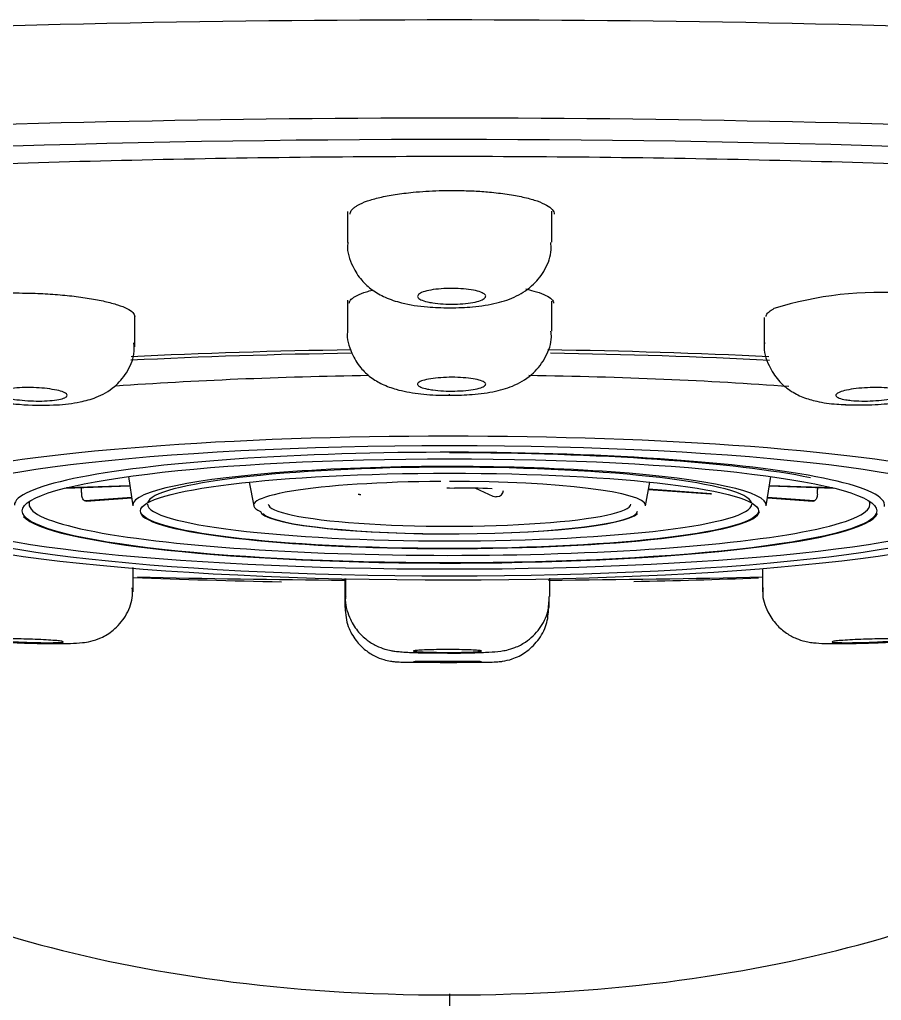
# Model space of a CAD drawing. Header units: millimetres. Extents: x 1617 to 5774, y 11446 to 13973.
# Drawn here: x 4357.23 to 4369.88, y 13807.35 to 13821.75 of the extents above; entities that cross this region are included whole.
import ezdxf

# ---------------------------------------------------------------- set-up
doc = ezdxf.new("R2010")
doc.units = ezdxf.units.MM
doc.layers.get('0').update_dxf_attribs({"color": 250})

# ---------------------------------------------------------------- blocks, each defined once
blk = doc.blocks.new('10')
at = {"linetype": 'Continuous'}
for p, q in [((4362.039, 13818.93), (4362.039, 13818.476)), ((4365.039, 13818.477), (4365.039, 13818.933)), ((4362.039, 13817.626), (4362.039, 13817.171)), ((4365.039, 13817.172), (4365.039, 13817.61)), ((4358.918, 13816.942), (4358.918, 13817.386)), ((4368.161, 13817.374), (4368.161, 13816.944)), ((4363.54, 13816.23), (4363.54, 13816.246)), ((4358.823, 13815.038), (4358.89, 13814.607)), ((4368.189, 13814.607), (4368.256, 13815.038)), ((4357.897, 13814.869), (4358.844, 13814.9)), ((4358.844, 13814.903), (4357.914, 13814.873)), ((4360.598, 13814.955), (4360.663, 13814.607)), ((4366.416, 13814.607), (4366.481, 13814.955)), ((4368.234, 13814.9), (4369.182, 13814.869)), ((4369.165, 13814.873), (4368.235, 13814.903)), ((4358.871, 13814.728), (4358.186, 13814.68)), ((4362.217, 13814.773), (4362.199, 13814.775)), ((4363.5, 13814.87), (4363.539, 13814.87)), ((4363.539, 13814.87), (4363.61, 13814.869)), ((4363.921, 13814.866), (4364.177, 13814.75)), ((4364.239, 13814.742), (4364.218, 13814.741)), ((4366.461, 13814.847), (4367.37, 13814.783)), ((4367.388, 13814.786), (4366.462, 13814.851)), ((4367.377, 13814.784), (4367.388, 13814.786)), ((4368.892, 13814.68), (4368.208, 13814.728)), ((4358.197, 13814.678), (4358.186, 13814.68)), ((4358.204, 13814.677), (4358.872, 13814.724)), ((4368.207, 13814.724), (4368.875, 13814.677)), ((4368.882, 13814.678), (4368.892, 13814.68)), ((4358.893, 13813.343), (4358.893, 13813.702)), ((4368.135, 13813.688), (4368.135, 13813.343)), ((4362.001, 13813.54), (4362.001, 13813.117)), ((4362.012, 13813.54), (4362.012, 13813.275)), ((4365.012, 13813.275), (4365.012, 13813.544)), ((4365.001, 13813.117), (4365.001, 13813.269))]:
    blk.add_line(p, q, dxfattribs=at)
for centre, radius, start, end in [((4369.847, 13812.607), 5.133, 85.3288, 107.4956), ((4357.525, 13819.023), 2.94, 264.1421, 273.9046), ((4369.59, 13823.197), 7.109, 268.09, 270.805), ((4362.219, 13814.859), 0.0858, 269.0218, 282.8555), ((4363.637, 13801.413), 13.456, 87.7497, 90.1133), ((4364.216, 13814.836), 0.0945, 245.6868, 271.5305), ((4364.233, 13814.843), 0.101, 273.1172, 354.4643), ((4363.553, 13938.674), 125.206, 267.86655, 268.86371), ((4363.553, 13938.674), 125.206, 271.23188, 272.07074)]:
    blk.add_arc(centre, radius, start, end, dxfattribs=at)
for centre, major_axis, ratio, start_param, end_param in [((4363.539, 13816.817), (-26, 0), 0.121869, 2.814495, 6.283185), ((4363.539, 13815.371), (-12.6, 0), 0.121869, -1.455892, -1.190519), ((4363.539, 13815.371), (-12.6, 0), 0.121869, 4.331076, 4.597634), ((4363.539, 13815.371), (-12.2, 0), 0.121869, -1.452938, -1.177066), ((4363.539, 13815.371), (-12.2, 0), 0.121869, 4.316807, 4.590639), ((4363.539, 13815.358), (-9.6, 0), 0.121869, -1.44722, -1.035276), ((4363.539, 13815.358), (-9.6, 0), 0.121869, 4.166588, 4.590719), ((4363.539, 13814.603), (-8.422, 0), 0.121869, 2.938974, 6.283185), ((4363.539, 13814.615), (-6.39, 0), 0.121869, 3.118923, 6.283185), ((4363.539, 13814.633), (-6.175, 0), 0.121869, 3.679633, 4.712389), ((4363.539, 13814.618), (-4.651, 0), 0.121869, 3.122702, 6.283185), ((4363.539, 13814.633), (4.438, 0), 0.121869, 0.032406, 3.109186), ((4363.539, 13814.615), (2.878, 0), 0.121869, 1.61459, 3.405472), ((4363.539, 13814.615), (2.878, 0), 0.121869, 0, 1.570796), ((4363.539, 13814.64), (-7.875, 0), 0.121869, 0.055133, 3.08646), ((4363.539, 13814.633), (-6.175, 0), 0.121869, 0, 3.199458), ((4363.539, 13814.633), (-6.175, 0), 0.121869, 6.22532, 6.283185), ((4363.539, 13814.618), (-4.651, 0), 0.121869, 0, 0.018891), ((4363.539, 13814.633), (4.438, 0), 0.121869, 3.141593, 6.283185), ((4363.539, 13814.633), (-2.662, 0), 0.121869, 0, 3.141593), ((4363.539, 13814.615), (2.878, 0), 0.121869, 6.260515, 6.283185), ((4363.539, 13814.534), (-8.327, 0), 0.121869, 0.005911, 3.049351), ((4363.539, 13814.534), (6.292, 0), 0.121869, 3.247389, 6.229234), ((4363.539, 13814.534), (-4.552, 0), 0.121869, 0.096482, 3.127772), ((4363.539, 13814.534), (-2.779, 0), 0.121869, 0.027112, 3.022043), ((4363.539, 13814.534), (-2.763, 0), 0.121869, 0.120218, 3.122224), ((4363.541, 13808.26), (-0.001, -1), 0.002734, -0.618266, -0.122173)]:
    blk.add_ellipse(centre, major_axis=major_axis, ratio=ratio, start_param=start_param, end_param=end_param, dxfattribs=at)
for major_axis in [(-7.875, 0), (-6.275, 0), (4.537, 0)]:
    blk.add_ellipse((4363.539, 13814.534), major_axis=major_axis, ratio=0.121869, dxfattribs=at)
for points, knots in [([(4334.045, 13818.311), (4334.187, 13818.688), (4334.83, 13819.086), (4337.527, 13819.916), (4339.781, 13820.342), (4345.547, 13821.044), (4349.039, 13821.319), (4356.308, 13821.669), (4360.06, 13821.746), (4363.539, 13821.746)], [0.5157567, 0.5157567, 0.5157567, 0.5157567, 0.625, 0.625, 0.75, 0.75, 0.875, 0.875, 1, 1, 1, 1]), ([(4363.539, 13821.746), (4367.019, 13821.746), (4370.771, 13821.669), (4378.039, 13821.319), (4381.532, 13821.044), (4387.298, 13820.342), (4389.551, 13819.916), (4392.254, 13819.085), (4392.897, 13818.685), (4393.035, 13818.306)], [0, 0, 0, 0, 0.125, 0.125, 0.25, 0.25, 0.375, 0.375, 0.4846937, 0.4846937, 0.4846937, 0.4846937]), ([(4363.539, 13820.299), (4359.96, 13820.299), (4356.315, 13820.214), (4349.476, 13819.883), (4346.22, 13819.625), (4342.178, 13819.142), (4340.944, 13818.962), (4338.82, 13818.581), (4337.921, 13818.379), (4336.452, 13817.953), (4335.888, 13817.729), (4335.144, 13817.279), (4334.954, 13817.05), (4334.954, 13816.584), (4335.144, 13816.355), (4335.888, 13815.904), (4336.452, 13815.681), (4337.921, 13815.255), (4338.82, 13815.053), (4340.448, 13814.76), (4341.064, 13814.662), (4341.72, 13814.567)], [0, 0, 0, 0, 0.1204748, 0.1204748, 0.2469832, 0.2469832, 0.3102374, 0.3102374, 0.3734916, 0.3734916, 0.4367458, 0.4367458, 0.5, 0.5, 0.5632542, 0.5632542, 0.6265084, 0.6265084, 0.6897626, 0.6897626, 0.7235051, 0.7235051, 0.7235051, 0.7235051]), ([(4385.32, 13814.561), (4385.99, 13814.658), (4386.619, 13814.758), (4388.259, 13815.053), (4389.158, 13815.255), (4390.627, 13815.681), (4391.19, 13815.904), (4391.935, 13816.355), (4392.124, 13816.584), (4392.124, 13817.05), (4391.935, 13817.279), (4391.19, 13817.729), (4390.627, 13817.953), (4389.158, 13818.379), (4388.259, 13818.581), (4386.135, 13818.962), (4384.9, 13819.142), (4380.859, 13819.625), (4377.603, 13819.883), (4370.764, 13820.214), (4367.119, 13820.299), (4363.539, 13820.299)], [0.2758234, 0.2758234, 0.2758234, 0.2758234, 0.3102374, 0.3102374, 0.3734916, 0.3734916, 0.4367458, 0.4367458, 0.5, 0.5, 0.5632542, 0.5632542, 0.6265084, 0.6265084, 0.6897626, 0.6897626, 0.7530168, 0.7530168, 0.8795252, 0.8795252, 1, 1, 1, 1]), ([(4363.539, 13819.735), (4361.853, 13819.735), (4360.197, 13819.713), (4356.939, 13819.632), (4355.322, 13819.572), (4352.231, 13819.417), (4350.762, 13819.324), (4347.981, 13819.103), (4346.661, 13818.974), (4344.309, 13818.687), (4343.261, 13818.529), (4341.411, 13818.185), (4340.62, 13818.002), (4339.242, 13817.595), (4338.694, 13817.367), (4338.365, 13817.133)], [0, 0, 0, 0, 0.0625, 0.0625, 0.125, 0.125, 0.1875, 0.1875, 0.25, 0.25, 0.3125, 0.3125, 0.375, 0.375, 0.447637, 0.447637, 0.447637, 0.447637]), ([(4388.791, 13817.074), (4388.727, 13817.126), (4388.653, 13817.176), (4388.237, 13817.426), (4387.75, 13817.62), (4386.474, 13817.999), (4385.681, 13818.183), (4383.848, 13818.524), (4382.802, 13818.683), (4380.426, 13818.973), (4379.124, 13819.1), (4376.353, 13819.321), (4374.863, 13819.416), (4371.768, 13819.571), (4370.178, 13819.631), (4366.912, 13819.713), (4365.226, 13819.735), (4363.539, 13819.735)], [0.5466692, 0.5466692, 0.5466692, 0.5466692, 0.5625, 0.5625, 0.625, 0.625, 0.6875, 0.6875, 0.75, 0.75, 0.8125, 0.8125, 0.875, 0.875, 0.9375, 0.9375, 1, 1, 1, 1]), ([(4362.078, 13818.889), (4362.079, 13818.898), (4362.081, 13818.916), (4362.095, 13818.943), (4362.118, 13818.97), (4362.151, 13818.996), (4362.212, 13819.035), (4362.323, 13819.084), (4362.509, 13819.137), (4362.738, 13819.181), (4362.972, 13819.209), (4363.191, 13819.227), (4363.384, 13819.236), (4363.515, 13819.238), (4363.58, 13819.238)], [0, 0, 0, 0, 0.049765, 0.099348, 0.149063, 0.199217, 0.250111, 0.375794, 0.499523, 0.623667, 0.749606, 0.834146, 0.917116, 1, 1, 1, 1]), ([(4363.58, 13819.238), (4363.62, 13819.238), (4363.698, 13819.237), (4363.814, 13819.234), (4363.929, 13819.229), (4364.043, 13819.221), (4364.21, 13819.206), (4364.421, 13819.181), (4364.649, 13819.137), (4364.835, 13819.084), (4365.017, 13819.003), (4365.078, 13818.935), (4365.078, 13818.889)], [0, 0, 0, 0, 0.0248879, 0.0496878, 0.0745609, 0.099667, 0.1251615, 0.1881774, 0.2503437, 0.312354, 0.3753936, 0.4994903, 0.4994903, 0.4994903, 0.4994903]), ([(4362.047, 13818.478), (4362.044, 13818.462), (4362.027, 13818.349), (4362.098, 13818.137), (4362.236, 13817.92), (4362.407, 13817.767), (4362.606, 13817.657), (4362.863, 13817.573), (4363.186, 13817.523), (4363.42, 13817.517), (4363.54, 13817.514)], [0, 0, 0, 0, 0.021227, 0.173172, 0.290969, 0.395425, 0.509698, 0.64959, 0.846462, 1, 1, 1, 1]), ([(4363.54, 13817.514), (4363.665, 13817.517), (4363.895, 13817.524), (4364.232, 13817.576), (4364.519, 13817.672), (4364.773, 13817.838), (4364.954, 13818.076), (4365.042, 13818.307), (4365.03, 13818.436), (4365.026, 13818.476)], [0, 0, 0, 0, 0.160753, 0.345649, 0.513522, 0.669845, 0.80404, 0.947506, 1, 1, 1, 1]), ([(4362.067, 13817.582), (4362.068, 13817.59), (4362.07, 13817.606), (4362.085, 13817.629), (4362.108, 13817.652), (4362.14, 13817.675), (4362.202, 13817.709), (4362.288, 13817.742), (4362.374, 13817.766), (4362.402, 13817.773)], [0, 0, 0, 0, 0.0497492, 0.0993194, 0.149024, 0.199174, 0.2500723, 0.3757972, 0.4332932, 0.4332932, 0.4332932, 0.4332932]), ([(4363.214, 13817.602), (4363.174, 13817.611), (4363.141, 13817.622), (4363.118, 13817.634), (4363.094, 13817.646), (4363.078, 13817.659), (4363.073, 13817.672), (4363.067, 13817.685), (4363.071, 13817.698), (4363.084, 13817.711), (4363.097, 13817.724), (4363.12, 13817.736), (4363.151, 13817.747), (4363.182, 13817.758), (4363.221, 13817.768), (4363.266, 13817.776), (4363.31, 13817.784), (4363.361, 13817.79), (4363.415, 13817.794), (4363.468, 13817.798), (4363.524, 13817.8), (4363.58, 13817.8), (4363.636, 13817.8), (4363.692, 13817.797), (4363.744, 13817.793), (4363.796, 13817.788), (4363.846, 13817.782), (4363.889, 13817.773), (4363.932, 13817.765), (4363.969, 13817.755), (4363.998, 13817.744), (4364.027, 13817.733), (4364.048, 13817.721), (4364.059, 13817.708), (4364.071, 13817.695), (4364.073, 13817.682), (4364.066, 13817.669), (4364.058, 13817.656), (4364.041, 13817.643), (4364.016, 13817.631), (4363.99, 13817.62), (4363.955, 13817.609), (4363.914, 13817.6), (4363.874, 13817.591), (4363.826, 13817.583), (4363.774, 13817.578), (4363.723, 13817.573), (4363.668, 13817.569), (4363.612, 13817.568), (4363.557, 13817.567), (4363.499, 13817.568), (4363.446, 13817.571), (4363.392, 13817.575), (4363.339, 13817.58), (4363.293, 13817.587), (4363.265, 13817.591), (4363.238, 13817.597), (4363.214, 13817.602)], [0, 0, 0, 0, 0.053945, 0.053945, 0.053945, 0.107877, 0.107877, 0.107877, 0.161996, 0.161996, 0.161996, 0.216194, 0.216194, 0.216194, 0.270253, 0.270253, 0.270253, 0.324015, 0.324015, 0.324015, 0.377458, 0.377458, 0.377458, 0.430696, 0.430696, 0.430696, 0.483935, 0.483935, 0.483935, 0.537377, 0.537377, 0.537377, 0.591135, 0.591135, 0.591135, 0.645188, 0.645188, 0.645188, 0.699385, 0.699385, 0.699385, 0.753508, 0.753508, 0.753508, 0.807372, 0.807372, 0.807372, 0.860908, 0.860908, 0.860908, 0.914191, 0.914191, 0.914191, 0.967406, 0.967406, 0.967406, 1, 1, 1, 1]), ([(4364.658, 13817.791), (4364.716, 13817.778), (4364.83, 13817.749), (4364.961, 13817.698), (4365.048, 13817.641), (4365.067, 13817.602), (4365.067, 13817.582)], [0.2585113, 0.2585113, 0.2585113, 0.2585113, 0.3120364, 0.3750009, 0.4379609, 0.49949, 0.49949, 0.49949, 0.49949]), ([(4356.842, 13817.725), (4356.904, 13817.727), (4357.026, 13817.732), (4357.219, 13817.733), (4357.45, 13817.729), (4357.713, 13817.716), (4357.995, 13817.69), (4358.255, 13817.655), (4358.483, 13817.611), (4358.672, 13817.56), (4358.811, 13817.504), (4358.897, 13817.446), (4358.915, 13817.407), (4358.915, 13817.388), (4358.915, 13817.388)], [0, 0, 0, 0, 0.0413838, 0.0828094, 0.1250084, 0.1879689, 0.2500063, 0.3119972, 0.3749387, 0.4379243, 0.4999718, 0.5620354, 0.6250052, 0.6251214, 0.6251214, 0.6251214, 0.6251214]), ([(4368.19, 13817.386), (4368.19, 13817.386), (4368.19, 13817.394), (4368.193, 13817.41), (4368.207, 13817.434), (4368.23, 13817.457), (4368.261, 13817.48), (4368.289, 13817.495), (4368.303, 13817.503)], [0.7483563, 0.7483563, 0.7483563, 0.7483563, 0.7496676, 0.8006258, 0.8508314, 0.9005875, 0.9502057, 1, 1, 1, 1]), ([(4362.042, 13817.175), (4362.041, 13817.171), (4362.022, 13817.067), (4362.087, 13816.861), (4362.217, 13816.64), (4362.38, 13816.489), (4362.561, 13816.383), (4362.785, 13816.303), (4363.064, 13816.253), (4363.347, 13816.228), (4363.497, 13816.232), (4363.54, 13816.233)], [0, 0, 0, 0, 0.005607, 0.157717, 0.277853, 0.376459, 0.479985, 0.601954, 0.776368, 0.944818, 1, 1, 1, 1]), ([(4355.929, 13817.045), (4355.926, 13817.028), (4355.91, 13816.919), (4355.978, 13816.713), (4356.113, 13816.495), (4356.286, 13816.342), (4356.478, 13816.239), (4356.706, 13816.165), (4356.958, 13816.115), (4357.146, 13816.103), (4357.225, 13816.099)], [0, 0, 0, 0, 0.024823, 0.18249, 0.314377, 0.436602, 0.551009, 0.689099, 0.887077, 1, 1, 1, 1]), ([(4363.54, 13816.23), (4363.662, 13816.232), (4363.887, 13816.238), (4364.215, 13816.284), (4364.499, 13816.367), (4364.772, 13816.533), (4364.961, 13816.786), (4365.045, 13817.018), (4365.032, 13817.139), (4365.028, 13817.171)], [0, 0, 0, 0, 0.157786, 0.337937, 0.503694, 0.671738, 0.816247, 0.957916, 1, 1, 1, 1]), ([(4369.69, 13816.089), (4369.824, 13816.096), (4370.065, 13816.11), (4370.379, 13816.169), (4370.643, 13816.255), (4370.883, 13816.407), (4371.063, 13816.634), (4371.157, 13816.864), (4371.147, 13816.999), (4371.143, 13817.047)], [0, 0, 0, 0, 0.175407, 0.365653, 0.509474, 0.66108, 0.792167, 0.936795, 1, 1, 1, 1]), ([(4357.726, 13816.09), (4357.741, 13816.09), (4357.877, 13816.091), (4358.089, 13816.124), (4358.359, 13816.192), (4358.613, 13816.333), (4358.808, 13816.559), (4358.913, 13816.796), (4358.907, 13816.942), (4358.904, 13817.001)], [0, 0, 0, 0, 0.022386, 0.240907, 0.401801, 0.587588, 0.74138, 0.909694, 1, 1, 1, 1]), ([(4368.166, 13817.006), (4368.164, 13816.994), (4368.146, 13816.885), (4368.215, 13816.674), (4368.355, 13816.45), (4368.535, 13816.295), (4368.734, 13816.194), (4368.955, 13816.134), (4369.161, 13816.1), (4369.308, 13816.096), (4369.357, 13816.095)], [0, 0, 0, 0, 0.018511, 0.195168, 0.339362, 0.468928, 0.597938, 0.73678, 0.924828, 1, 1, 1, 1]), ([(4363.215, 13816.322), (4363.176, 13816.33), (4363.143, 13816.339), (4363.119, 13816.35), (4363.094, 13816.36), (4363.079, 13816.371), (4363.073, 13816.382), (4363.067, 13816.394), (4363.07, 13816.405), (4363.083, 13816.416), (4363.096, 13816.428), (4363.119, 13816.438), (4363.149, 13816.448), (4363.179, 13816.457), (4363.218, 13816.466), (4363.263, 13816.473), (4363.307, 13816.48), (4363.358, 13816.486), (4363.411, 13816.489), (4363.464, 13816.493), (4363.52, 13816.495), (4363.576, 13816.495), (4363.632, 13816.495), (4363.689, 13816.493), (4363.741, 13816.489), (4363.793, 13816.485), (4363.843, 13816.479), (4363.886, 13816.472), (4363.93, 13816.465), (4363.967, 13816.456), (4363.996, 13816.446), (4364.026, 13816.437), (4364.047, 13816.426), (4364.059, 13816.415), (4364.071, 13816.404), (4364.073, 13816.392), (4364.066, 13816.381), (4364.059, 13816.37), (4364.042, 13816.358), (4364.017, 13816.348), (4363.992, 13816.338), (4363.958, 13816.329), (4363.917, 13816.321), (4363.877, 13816.313), (4363.829, 13816.306), (4363.778, 13816.301), (4363.727, 13816.297), (4363.672, 13816.294), (4363.616, 13816.293), (4363.56, 13816.291), (4363.503, 13816.292), (4363.449, 13816.295), (4363.395, 13816.298), (4363.342, 13816.302), (4363.296, 13816.309), (4363.267, 13816.312), (4363.24, 13816.317), (4363.215, 13816.322)], [0, 0, 0, 0, 0.053831, 0.053831, 0.053831, 0.107655, 0.107655, 0.107655, 0.16158, 0.16158, 0.16158, 0.215549, 0.215549, 0.215549, 0.269447, 0.269447, 0.269447, 0.323186, 0.323186, 0.323186, 0.376754, 0.376754, 0.376754, 0.430209, 0.430209, 0.430209, 0.483662, 0.483662, 0.483662, 0.537221, 0.537221, 0.537221, 0.590951, 0.590951, 0.590951, 0.64484, 0.64484, 0.64484, 0.698808, 0.698808, 0.698808, 0.752739, 0.752739, 0.752739, 0.806533, 0.806533, 0.806533, 0.860151, 0.860151, 0.860151, 0.913631, 0.913631, 0.913631, 0.967072, 0.967072, 0.967072, 1, 1, 1, 1]), ([(4357.069, 13816.187), (4357.029, 13816.196), (4356.996, 13816.206), (4356.972, 13816.217), (4356.948, 13816.228), (4356.932, 13816.239), (4356.926, 13816.25), (4356.92, 13816.261), (4356.924, 13816.273), (4356.937, 13816.283), (4356.95, 13816.293), (4356.972, 13816.303), (4357.003, 13816.311), (4357.033, 13816.32), (4357.072, 13816.327), (4357.116, 13816.332), (4357.16, 13816.338), (4357.211, 13816.342), (4357.263, 13816.343), (4357.316, 13816.345), (4357.373, 13816.345), (4357.429, 13816.343), (4357.485, 13816.342), (4357.541, 13816.338), (4357.593, 13816.333), (4357.646, 13816.327), (4357.696, 13816.32), (4357.739, 13816.312), (4357.782, 13816.304), (4357.82, 13816.294), (4357.85, 13816.284), (4357.879, 13816.273), (4357.9, 13816.262), (4357.912, 13816.251), (4357.924, 13816.24), (4357.926, 13816.228), (4357.919, 13816.218), (4357.912, 13816.207), (4357.896, 13816.197), (4357.87, 13816.188), (4357.845, 13816.178), (4357.811, 13816.17), (4357.771, 13816.164), (4357.73, 13816.158), (4357.683, 13816.153), (4357.632, 13816.15), (4357.581, 13816.147), (4357.526, 13816.145), (4357.47, 13816.146), (4357.415, 13816.147), (4357.358, 13816.149), (4357.304, 13816.154), (4357.249, 13816.158), (4357.197, 13816.164), (4357.15, 13816.171), (4357.121, 13816.176), (4357.094, 13816.181), (4357.069, 13816.187)], [0, 0, 0, 0, 0.053953, 0.053953, 0.053953, 0.107904, 0.107904, 0.107904, 0.161869, 0.161869, 0.161869, 0.215745, 0.215745, 0.215745, 0.269454, 0.269454, 0.269454, 0.322996, 0.322996, 0.322996, 0.376443, 0.376443, 0.376443, 0.429906, 0.429906, 0.429906, 0.483492, 0.483492, 0.483492, 0.537251, 0.537251, 0.537251, 0.591161, 0.591161, 0.591161, 0.645132, 0.645132, 0.645132, 0.699046, 0.699046, 0.699046, 0.752812, 0.752812, 0.752812, 0.806401, 0.806401, 0.806401, 0.859866, 0.859866, 0.859866, 0.913312, 0.913312, 0.913312, 0.96685, 0.96685, 0.96685, 1, 1, 1, 1]), ([(4369.358, 13816.165), (4369.318, 13816.171), (4369.285, 13816.18), (4369.261, 13816.189), (4369.237, 13816.198), (4369.221, 13816.208), (4369.215, 13816.219), (4369.209, 13816.23), (4369.212, 13816.241), (4369.225, 13816.252), (4369.237, 13816.263), (4369.26, 13816.274), (4369.29, 13816.285), (4369.32, 13816.295), (4369.359, 13816.305), (4369.403, 13816.313), (4369.447, 13816.321), (4369.498, 13816.328), (4369.551, 13816.333), (4369.604, 13816.338), (4369.661, 13816.342), (4369.717, 13816.344), (4369.773, 13816.345), (4369.83, 13816.345), (4369.882, 13816.343), (4369.935, 13816.341), (4369.985, 13816.337), (4370.028, 13816.331), (4370.071, 13816.326), (4370.109, 13816.319), (4370.138, 13816.31), (4370.167, 13816.302), (4370.189, 13816.292), (4370.2, 13816.282), (4370.212, 13816.271), (4370.215, 13816.26), (4370.208, 13816.249), (4370.201, 13816.238), (4370.185, 13816.226), (4370.16, 13816.216), (4370.135, 13816.205), (4370.101, 13816.195), (4370.061, 13816.186), (4370.02, 13816.177), (4369.973, 13816.169), (4369.922, 13816.163), (4369.871, 13816.157), (4369.815, 13816.152), (4369.759, 13816.149), (4369.704, 13816.146), (4369.646, 13816.145), (4369.592, 13816.146), (4369.538, 13816.147), (4369.485, 13816.15), (4369.438, 13816.154), (4369.409, 13816.157), (4369.382, 13816.161), (4369.358, 13816.165)], [0, 0, 0, 0, 0.053635, 0.053635, 0.053635, 0.107262, 0.107262, 0.107262, 0.161015, 0.161015, 0.161015, 0.214922, 0.214922, 0.214922, 0.268894, 0.268894, 0.268894, 0.322813, 0.322813, 0.322813, 0.376585, 0.376585, 0.376585, 0.43018, 0.43018, 0.43018, 0.483646, 0.483646, 0.483646, 0.537089, 0.537089, 0.537089, 0.590622, 0.590622, 0.590622, 0.64432, 0.64432, 0.64432, 0.698186, 0.698186, 0.698186, 0.75215, 0.75215, 0.75215, 0.806097, 0.806097, 0.806097, 0.859922, 0.859922, 0.859922, 0.91357, 0.91357, 0.91357, 0.967067, 0.967067, 0.967067, 1, 1, 1, 1]), ([(4358.186, 13814.68), (4358.181, 13814.681), (4358.175, 13814.684), (4358.17, 13814.689), (4358.165, 13814.694), (4358.16, 13814.7), (4358.156, 13814.708), (4358.151, 13814.716), (4358.147, 13814.725), (4358.145, 13814.736), (4358.142, 13814.746), (4358.14, 13814.757), (4358.138, 13814.768), (4358.138, 13814.771), (4358.138, 13814.775), (4358.138, 13814.779)], [0, 0, 0, 0, 0.231577, 0.231577, 0.231577, 0.463152, 0.463152, 0.463152, 0.694749, 0.694749, 0.694749, 0.926357, 0.926357, 0.926357, 1, 1, 1, 1]), ([(4368.941, 13814.779), (4368.941, 13814.767), (4368.939, 13814.756), (4368.937, 13814.745), (4368.934, 13814.735), (4368.931, 13814.725), (4368.927, 13814.716), (4368.923, 13814.708), (4368.919, 13814.7), (4368.914, 13814.694), (4368.909, 13814.688), (4368.903, 13814.684), (4368.898, 13814.682), (4368.896, 13814.681), (4368.894, 13814.68), (4368.892, 13814.68)], [0, 0, 0, 0, 0.231578, 0.231578, 0.231578, 0.463154, 0.463154, 0.463154, 0.694753, 0.694753, 0.694753, 0.926359, 0.926359, 0.926359, 1, 1, 1, 1]), ([(4358.204, 13814.677), (4358.204, 13814.677), (4358.203, 13814.677), (4358.203, 13814.677), (4358.201, 13814.677), (4358.199, 13814.677), (4358.197, 13814.678)], [0.90433663, 0.90433663, 0.90433663, 0.90433663, 0.92635922, 0.92635922, 0.92635922, 1, 1, 1, 1]), ([(4363.54, 13783.899), (4362.405, 13783.898), (4361.289, 13784.016), (4359.125, 13784.469), (4358.061, 13784.811), (4355.078, 13786.127), (4353.378, 13787.371), (4350.531, 13790.407), (4349.434, 13792.132), (4347.675, 13795.934), (4347.04, 13797.959), (4346.082, 13802.159), (4345.765, 13804.346), (4345.325, 13808.717), (4345.196, 13810.921), (4345.091, 13813.476), (4345.078, 13813.818), (4345.066, 13814.161)], [0, 0, 0, 0, 0.0625, 0.0625, 0.125, 0.125, 0.25, 0.25, 0.375, 0.375, 0.5, 0.5, 0.625, 0.625, 0.75, 0.75, 0.7693472, 0.7693472, 0.7693472, 0.7693472]), ([(4382.013, 13814.157), (4382.001, 13813.809), (4381.988, 13813.462), (4381.883, 13810.9), (4381.753, 13808.696), (4381.312, 13804.328), (4380.995, 13802.148), (4380.036, 13797.949), (4379.406, 13795.936), (4377.644, 13792.129), (4376.545, 13790.404), (4373.712, 13787.381), (4371.998, 13786.124), (4368.018, 13784.371), (4365.806, 13783.896), (4363.54, 13783.899)], [0.2304262, 0.2304262, 0.2304262, 0.2304262, 0.25, 0.25, 0.375, 0.375, 0.5, 0.5, 0.625, 0.625, 0.75, 0.75, 0.875, 0.875, 1, 1, 1, 1]), ([(4349.844, 13813.747), (4350.633, 13812.256), (4351.7, 13811.041), (4354.319, 13809.301), (4355.679, 13808.676), (4359.06, 13807.74), (4361.082, 13807.426), (4363.539, 13807.426)], [0.5815864, 0.5815864, 0.5815864, 0.5815864, 0.75, 0.75, 0.875, 0.875, 1, 1, 1, 1]), ([(4363.539, 13807.426), (4365.997, 13807.426), (4368.019, 13807.74), (4371.4, 13808.676), (4372.76, 13809.301), (4375.378, 13811.041), (4376.445, 13812.255), (4377.234, 13813.745)], [0, 0, 0, 0, 0.125, 0.125, 0.25, 0.25, 0.4183328, 0.4183328, 0.4183328, 0.4183328]), ([(4357.086, 13812.603), (4357.111, 13812.602), (4357.217, 13812.596), (4357.455, 13812.588), (4357.744, 13812.583), (4357.978, 13812.587), (4358.114, 13812.592), (4358.27, 13812.615), (4358.435, 13812.67), (4358.622, 13812.785), (4358.791, 13812.982), (4358.888, 13813.213), (4358.882, 13813.349), (4358.879, 13813.403)], [0, 0, 0, 0, 0.029525, 0.147741, 0.27031, 0.389468, 0.501126, 0.561982, 0.628183, 0.714979, 0.826176, 0.940496, 1, 1, 1, 1]), ([(4368.144, 13813.402), (4368.141, 13813.377), (4368.127, 13813.264), (4368.197, 13813.064), (4368.327, 13812.866), (4368.478, 13812.737), (4368.623, 13812.659), (4368.749, 13812.619), (4368.847, 13812.601), (4368.954, 13812.59), (4369.093, 13812.585), (4369.329, 13812.584), (4369.616, 13812.59), (4369.843, 13812.598), (4369.95, 13812.604), (4369.976, 13812.605)], [0, 0, 0, 0, 0.02753, 0.142543, 0.233768, 0.310688, 0.376294, 0.430808, 0.473802, 0.519781, 0.621837, 0.742834, 0.854049, 0.969276, 1, 1, 1, 1]), ([(4362.015, 13813.276), (4362.013, 13813.269), (4361.997, 13813.172), (4362.056, 13812.982), (4362.173, 13812.776), (4362.316, 13812.638), (4362.457, 13812.552), (4362.581, 13812.504), (4362.675, 13812.483), (4362.75, 13812.471), (4362.854, 13812.461), (4363.025, 13812.452), (4363.284, 13812.447), (4363.439, 13812.447), (4363.51, 13812.447)], [0, 0, 0, 0, 0.008262, 0.142428, 0.248308, 0.337208, 0.412677, 0.474997, 0.521924, 0.562016, 0.623924, 0.774951, 0.911151, 1, 1, 1, 1]), ([(4363.51, 13812.446), (4363.539, 13812.446), (4363.658, 13812.446), (4363.889, 13812.449), (4364.127, 13812.459), (4364.249, 13812.467), (4364.381, 13812.489), (4364.513, 13812.527), (4364.691, 13812.62), (4364.87, 13812.793), (4364.994, 13813.038), (4365, 13813.193), (4365.002, 13813.274)], [0, 0, 0, 0, 0.035809, 0.173714, 0.315116, 0.44636, 0.497754, 0.560236, 0.641165, 0.773287, 0.899473, 1, 1, 1, 1]), ([(4362.004, 13813.116), (4362.012, 13813.012), (4362.029, 13812.848), (4362.153, 13812.633), (4362.293, 13812.49), (4362.435, 13812.4), (4362.561, 13812.351), (4362.659, 13812.328), (4362.722, 13812.321), (4362.755, 13812.318), (4362.787, 13812.316), (4362.83, 13812.314), (4362.887, 13812.314), (4362.928, 13812.313)], [0, 0, 0, 0, 0.181599, 0.332071, 0.4573, 0.563046, 0.649765, 0.715806, 0.755007, 0.77986, 0.811849, 0.884512, 1, 1, 1, 1]), ([(4363.959, 13812.312), (4363.994, 13812.312), (4364.096, 13812.313), (4364.172, 13812.314), (4364.227, 13812.317), (4364.266, 13812.319), (4364.343, 13812.328), (4364.484, 13812.361), (4364.668, 13812.454), (4364.848, 13812.625), (4364.977, 13812.86), (4364.99, 13813.023), (4364.995, 13813.115)], [0, 0, 0, 0, 0.068499, 0.227619, 0.279814, 0.313594, 0.347536, 0.431335, 0.55851, 0.70031, 0.855781, 1, 1, 1, 1]), ([(4357.013, 13812.621), (4356.973, 13812.624), (4356.94, 13812.627), (4356.916, 13812.63), (4356.892, 13812.633), (4356.876, 13812.636), (4356.87, 13812.639), (4356.864, 13812.642), (4356.867, 13812.645), (4356.88, 13812.647), (4356.893, 13812.649), (4356.915, 13812.651), (4356.945, 13812.652), (4356.975, 13812.654), (4357.014, 13812.654), (4357.058, 13812.655), (4357.102, 13812.655), (4357.153, 13812.655), (4357.206, 13812.654), (4357.259, 13812.653), (4357.316, 13812.652), (4357.372, 13812.65), (4357.428, 13812.648), (4357.485, 13812.646), (4357.537, 13812.643), (4357.59, 13812.641), (4357.64, 13812.638), (4357.683, 13812.635), (4357.726, 13812.632), (4357.764, 13812.629), (4357.793, 13812.626), (4357.822, 13812.622), (4357.844, 13812.619), (4357.856, 13812.616), (4357.867, 13812.613), (4357.87, 13812.611), (4357.863, 13812.608), (4357.856, 13812.606), (4357.84, 13812.604), (4357.815, 13812.602), (4357.79, 13812.6), (4357.756, 13812.599), (4357.716, 13812.599), (4357.675, 13812.598), (4357.628, 13812.598), (4357.577, 13812.598), (4357.526, 13812.599), (4357.47, 13812.6), (4357.414, 13812.601), (4357.359, 13812.603), (4357.301, 13812.605), (4357.247, 13812.607), (4357.193, 13812.609), (4357.14, 13812.612), (4357.093, 13812.615), (4357.064, 13812.617), (4357.037, 13812.619), (4357.013, 13812.621)], [0, 0, 0, 0, 0.053638, 0.053638, 0.053638, 0.107267, 0.107267, 0.107267, 0.161023, 0.161023, 0.161023, 0.214929, 0.214929, 0.214929, 0.268898, 0.268898, 0.268898, 0.322814, 0.322814, 0.322814, 0.376582, 0.376582, 0.376582, 0.430176, 0.430176, 0.430176, 0.483645, 0.483645, 0.483645, 0.537091, 0.537091, 0.537091, 0.590627, 0.590627, 0.590627, 0.644327, 0.644327, 0.644327, 0.698193, 0.698193, 0.698193, 0.752155, 0.752155, 0.752155, 0.806099, 0.806099, 0.806099, 0.85992, 0.85992, 0.85992, 0.913567, 0.913567, 0.913567, 0.967065, 0.967065, 0.967065, 1, 1, 1, 1]), ([(4369.301, 13812.599), (4369.262, 13812.599), (4369.228, 13812.6), (4369.204, 13812.602), (4369.18, 13812.604), (4369.164, 13812.606), (4369.158, 13812.608), (4369.152, 13812.611), (4369.156, 13812.614), (4369.169, 13812.617), (4369.182, 13812.62), (4369.204, 13812.623), (4369.235, 13812.626), (4369.265, 13812.629), (4369.304, 13812.632), (4369.348, 13812.635), (4369.392, 13812.638), (4369.442, 13812.641), (4369.495, 13812.644), (4369.548, 13812.646), (4369.605, 13812.649), (4369.661, 13812.65), (4369.716, 13812.652), (4369.773, 13812.653), (4369.825, 13812.654), (4369.878, 13812.655), (4369.928, 13812.655), (4369.971, 13812.655), (4370.014, 13812.654), (4370.052, 13812.653), (4370.082, 13812.652), (4370.111, 13812.651), (4370.132, 13812.649), (4370.144, 13812.647), (4370.156, 13812.644), (4370.159, 13812.642), (4370.151, 13812.639), (4370.144, 13812.636), (4370.128, 13812.633), (4370.102, 13812.63), (4370.077, 13812.627), (4370.043, 13812.623), (4370.003, 13812.62), (4369.963, 13812.617), (4369.915, 13812.614), (4369.864, 13812.611), (4369.814, 13812.609), (4369.758, 13812.606), (4369.703, 13812.604), (4369.647, 13812.602), (4369.59, 13812.601), (4369.536, 13812.6), (4369.482, 13812.599), (4369.429, 13812.598), (4369.382, 13812.598), (4369.353, 13812.598), (4369.326, 13812.598), (4369.301, 13812.599)], [0, 0, 0, 0, 0.053953, 0.053953, 0.053953, 0.107905, 0.107905, 0.107905, 0.161869, 0.161869, 0.161869, 0.215742, 0.215742, 0.215742, 0.269448, 0.269448, 0.269448, 0.322988, 0.322988, 0.322988, 0.376433, 0.376433, 0.376433, 0.429899, 0.429899, 0.429899, 0.483488, 0.483488, 0.483488, 0.53725, 0.53725, 0.53725, 0.591162, 0.591162, 0.591162, 0.645133, 0.645133, 0.645133, 0.699045, 0.699045, 0.699045, 0.752806, 0.752806, 0.752806, 0.806393, 0.806393, 0.806393, 0.859857, 0.859857, 0.859857, 0.913304, 0.913304, 0.913304, 0.966845, 0.966845, 0.966845, 1, 1, 1, 1]), ([(4363.154, 13812.462), (4363.115, 13812.463), (4363.082, 13812.465), (4363.057, 13812.467), (4363.033, 13812.469), (4363.018, 13812.472), (4363.012, 13812.474), (4363.006, 13812.476), (4363.009, 13812.479), (4363.022, 13812.481), (4363.035, 13812.483), (4363.058, 13812.485), (4363.088, 13812.487), (4363.118, 13812.489), (4363.157, 13812.491), (4363.201, 13812.493), (4363.246, 13812.494), (4363.296, 13812.495), (4363.35, 13812.496), (4363.402, 13812.497), (4363.459, 13812.497), (4363.515, 13812.497), (4363.571, 13812.497), (4363.627, 13812.497), (4363.68, 13812.496), (4363.732, 13812.495), (4363.782, 13812.494), (4363.825, 13812.492), (4363.868, 13812.491), (4363.906, 13812.489), (4363.935, 13812.487), (4363.965, 13812.485), (4363.986, 13812.483), (4363.998, 13812.481), (4364.01, 13812.478), (4364.012, 13812.476), (4364.005, 13812.474), (4363.998, 13812.471), (4363.981, 13812.469), (4363.956, 13812.467), (4363.931, 13812.465), (4363.897, 13812.463), (4363.856, 13812.461), (4363.816, 13812.46), (4363.768, 13812.458), (4363.717, 13812.457), (4363.666, 13812.456), (4363.611, 13812.456), (4363.555, 13812.456), (4363.5, 13812.455), (4363.442, 13812.456), (4363.388, 13812.456), (4363.334, 13812.457), (4363.281, 13812.458), (4363.235, 13812.459), (4363.206, 13812.46), (4363.179, 13812.461), (4363.154, 13812.462)], [0, 0, 0, 0, 0.053833, 0.053833, 0.053833, 0.10766, 0.10766, 0.10766, 0.161585, 0.161585, 0.161585, 0.215552, 0.215552, 0.215552, 0.269446, 0.269446, 0.269446, 0.323182, 0.323182, 0.323182, 0.376748, 0.376748, 0.376748, 0.430204, 0.430204, 0.430204, 0.483659, 0.483659, 0.483659, 0.537222, 0.537222, 0.537222, 0.590954, 0.590954, 0.590954, 0.644844, 0.644844, 0.644844, 0.698811, 0.698811, 0.698811, 0.752739, 0.752739, 0.752739, 0.80653, 0.80653, 0.80653, 0.860145, 0.860145, 0.860145, 0.913625, 0.913625, 0.913625, 0.967068, 0.967068, 0.967068, 1, 1, 1, 1]), ([(4362.928, 13812.313), (4362.928, 13812.313), (4362.928, 13812.313), (4362.928, 13812.313), (4362.975, 13812.312), (4363.037, 13812.311), (4363.106, 13812.311), (4363.168, 13812.31), (4363.237, 13812.31), (4363.309, 13812.31), (4363.371, 13812.31), (4363.436, 13812.309), (4363.5, 13812.309)], [0.6962703, 0.6962703, 0.6962703, 0.6962703, 0.6965794, 0.6965794, 0.6965794, 0.8110035, 0.8110035, 0.8110035, 0.9126295, 0.9126295, 0.9126295, 1, 1, 1, 1]), ([(4363.154, 13812.314), (4363.114, 13812.314), (4363.081, 13812.315), (4363.057, 13812.316), (4363.033, 13812.316), (4363.018, 13812.317), (4363.012, 13812.317), (4363.006, 13812.318), (4363.009, 13812.319), (4363.023, 13812.319), (4363.036, 13812.32), (4363.058, 13812.321), (4363.089, 13812.321), (4363.119, 13812.322), (4363.159, 13812.322), (4363.203, 13812.323), (4363.248, 13812.323), (4363.299, 13812.324), (4363.352, 13812.324), (4363.405, 13812.324), (4363.462, 13812.324), (4363.518, 13812.324), (4363.573, 13812.324), (4363.629, 13812.324), (4363.682, 13812.324), (4363.734, 13812.323), (4363.783, 13812.323), (4363.826, 13812.323), (4363.869, 13812.322), (4363.907, 13812.322), (4363.936, 13812.321), (4363.965, 13812.321), (4363.986, 13812.32), (4363.998, 13812.319), (4364.01, 13812.319), (4364.012, 13812.318), (4364.005, 13812.317), (4363.998, 13812.317), (4363.981, 13812.316), (4363.955, 13812.315), (4363.93, 13812.315), (4363.895, 13812.314), (4363.855, 13812.314), (4363.814, 13812.313), (4363.766, 13812.313), (4363.715, 13812.313), (4363.664, 13812.312), (4363.608, 13812.312), (4363.553, 13812.312), (4363.497, 13812.312), (4363.44, 13812.312), (4363.386, 13812.312), (4363.332, 13812.313), (4363.28, 13812.313), (4363.234, 13812.313), (4363.205, 13812.313), (4363.178, 13812.314), (4363.154, 13812.314)], [0, 0, 0, 0, 0.053945, 0.053945, 0.053945, 0.107878, 0.107878, 0.107878, 0.161995, 0.161995, 0.161995, 0.21619, 0.21619, 0.21619, 0.270246, 0.270246, 0.270246, 0.324007, 0.324007, 0.324007, 0.377449, 0.377449, 0.377449, 0.43069, 0.43069, 0.43069, 0.483932, 0.483932, 0.483932, 0.537376, 0.537376, 0.537376, 0.591135, 0.591135, 0.591135, 0.645187, 0.645187, 0.645187, 0.699381, 0.699381, 0.699381, 0.753502, 0.753502, 0.753502, 0.807365, 0.807365, 0.807365, 0.8609, 0.8609, 0.8609, 0.914184, 0.914184, 0.914184, 0.967402, 0.967402, 0.967402, 1, 1, 1, 1]), ([(4363.5, 13812.309), (4363.579, 13812.309), (4363.659, 13812.31), (4363.733, 13812.31), (4363.807, 13812.31), (4363.878, 13812.311), (4363.94, 13812.311), (4363.947, 13812.311), (4363.954, 13812.311), (4363.962, 13812.311)], [0, 0, 0, 0, 0.1075111, 0.1075111, 0.1075111, 0.2146118, 0.2146118, 0.2146118, 0.2276122, 0.2276122, 0.2276122, 0.2276122])]:
    blk.add_open_spline(points, degree=3, knots=knots, dxfattribs=at)
for points, degree in [([(4358.138, 13814.779), (4358.135, 13814.827), (4358.132, 13814.876)], 2), ([(4368.941, 13814.779), (4368.944, 13814.827), (4368.947, 13814.876)], 2), ([(4367.377, 13814.784), (4367.375, 13814.783), (4367.372, 13814.783), (4367.37, 13814.783)], 3), ([(4368.882, 13814.678), (4368.879, 13814.677), (4368.877, 13814.677), (4368.875, 13814.677)], 3), ([(4358.956, 13813.563), (4359.96, 13813.54), (4360.976, 13813.525), (4361.999, 13813.517)], 3), ([(4364.991, 13813.517), (4366.053, 13813.524), (4367.103, 13813.54), (4368.142, 13813.563)], 3)]:
    blk.add_open_spline(points, degree=degree, dxfattribs=at)

msp = doc.modelspace()

# ---------------------------------------------------------------- block references
msp.add_blockref('10', (0, 0))

doc.saveas('drawing.dxf')
